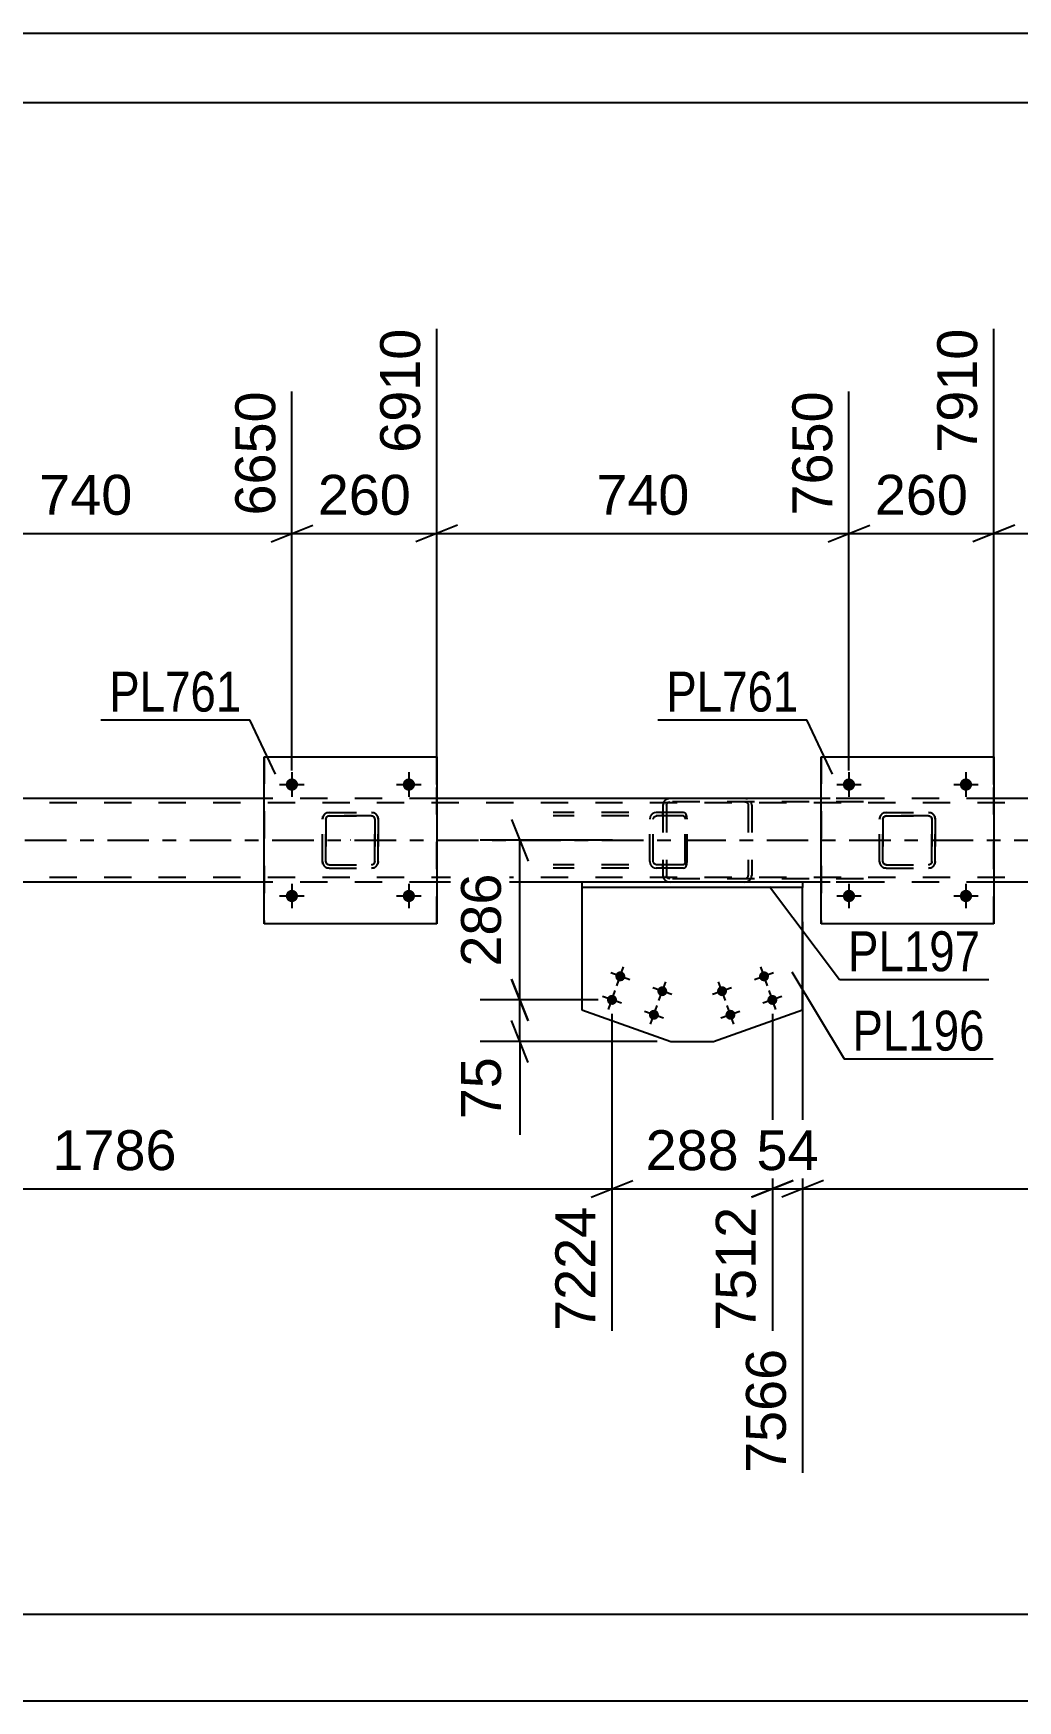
# Model space of a CAD drawing. Header units: millimetres. Extents: x -73 to 768, y -405 to 189.
# Drawn here: x 243.7 to 314.4, y 69.8 to 189.5 of the extents above; entities that cross this region are included whole.
import ezdxf

# ---------------------------------------------------------------- set-up
doc = ezdxf.new("R2010")
doc.units = ezdxf.units.MM
doc.linetypes.add('DXK_LINE_DOT2', pattern=[3.9198, 1.9599, -1.9599])
doc.linetypes.add('DXK_LINE_DOT3', pattern=[5.9187, 2.979, -0.9799, 0.9799, -0.9799])
doc.styles.add('Arial', font='ARIAL.TTF', dxfattribs={"height": 0.2})
doc.styles.add('Arial Narrow', font='ARIALN.TTF', dxfattribs={"height": 0.2})

# ---------------------------------------------------------------- blocks, each defined once
blk = doc.blocks.new('Unknown-122572935-1115')
at = {"color": 5, "linetype": 'Continuous'}
for p, q in [((767.65, 189.5), (-73.35, 189.5)), ((762.65, 184.5), (-68.35, 184.5))]:
    blk.add_line(p, q, dxfattribs=at)
blk = doc.blocks.new('Bolt-122572935-2285 - 2108')
at = {"linetype": 'Continuous'}
for points in [[(295.82, 121.68, -1), (296.5, 121.92, -1)], [(292.81, 120.61, -1), (293.48, 120.86, -1)], [(296.42, 119.99, -1), (297.1, 120.23, -1)], [(293.41, 118.92, -1), (294.09, 119.16, -1)]]:
    blk.add_hatch(color=1, dxfattribs=at).paths.add_polyline_path(points)
at = {"color": 1, "linetype": 'Continuous'}
for p, q in [((296.4, 121.13), (295.92, 122.48)), ((293.82, 120.98), (292.47, 120.49)), ((293.39, 120.06), (292.9, 121.41)), ((296.84, 122.05), (295.48, 121.56)), ((293.99, 118.36), (293.51, 119.72)), ((297.44, 120.35), (296.08, 119.87)), ((297, 119.43), (296.52, 120.79)), ((294.43, 119.28), (293.07, 118.8))]:
    blk.add_line(p, q, dxfattribs=at)
blk = doc.blocks.new('Bolt-122572935-2286 - 2108')
at = {"linetype": 'Continuous'}
for points in [[(285.5, 121.92, -1), (286.18, 121.68, -1)], [(288.52, 120.86, -1), (289.19, 120.61, -1)], [(284.9, 120.23, -1), (285.58, 119.99, -1)], [(287.91, 119.16, -1), (288.59, 118.92, -1)]]:
    blk.add_hatch(color=1, dxfattribs=at).paths.add_polyline_path(points)
at = {"color": 1, "linetype": 'Continuous'}
for p, q in [((285.6, 121.13), (286.08, 122.48)), ((286.52, 121.56), (285.16, 122.05)), ((289.53, 120.49), (288.18, 120.98)), ((288.61, 120.06), (289.1, 121.41)), ((285.92, 119.87), (284.56, 120.35)), ((285, 119.43), (285.48, 120.79)), ((288.01, 118.36), (288.49, 119.72)), ((288.93, 118.8), (287.57, 119.28))]:
    blk.add_line(p, q, dxfattribs=at)
blk = doc.blocks.new('Part-122572935-2291 - 2108')
at = {"color": 2, "linetype": 'Continuous'}
for p, q in [((298.93, 128.57), (283.07, 128.57)), ((283.07, 128.57), (283.07, 128.17)), ((298.93, 128.17), (283.07, 128.17)), ((298.93, 128.57), (298.93, 128.17))]:
    blk.add_line(p, q, dxfattribs=at)
blk = doc.blocks.new('Part-122572935-2296 - 2108')
at = {"color": 2, "linetype": 'Continuous'}
for p, q in [((283.07, 128.17), (283.07, 119.39)), ((298.93, 119.39), (298.93, 128.17)), ((283.07, 119.39), (289.48, 117.12)), ((292.52, 117.12), (298.93, 119.39)), ((289.48, 117.12), (292.52, 117.12))]:
    blk.add_line(p, q, dxfattribs=at)
at = {"color": 7, "linetype": 'DXK_LINE_DOT2'}
blk.add_line((298.93, 128.17), (283.07, 128.17), dxfattribs=at)
blk = doc.blocks.new('Part-122572935-2351 - 2108')
at = {"color": 7, "linetype": 'DXK_LINE_DOT2'}
for p, q in [((650.55, 134.25), (12.26, 134.25)), ((272.66, 134.57), (260.26, 134.57)), ((312.66, 134.57), (300.26, 134.57)), ((650.55, 128.89), (12.26, 128.89)), ((272.66, 128.57), (260.26, 128.57)), ((298.93, 128.57), (283.07, 128.57)), ((312.66, 128.57), (300.26, 128.57))]:
    blk.add_line(p, q, dxfattribs=at)
at = {"color": 2, "linetype": 'Continuous'}
for p, q in [((260.26, 134.57), (232.65, 134.57)), ((300.26, 134.57), (272.66, 134.57)), ((340.25, 134.57), (312.66, 134.57)), ((260.26, 128.57), (232.65, 128.57)), ((283.07, 128.57), (272.66, 128.57)), ((300.26, 128.57), (298.93, 128.57)), ((340.25, 128.57), (312.66, 128.57))]:
    blk.add_line(p, q, dxfattribs=at)
at = {"color": 7, "linetype": 'DXK_LINE_DOT3'}
blk.add_line((12.26, 131.57), (650.55, 131.57), dxfattribs=at)
blk = doc.blocks.new('Bolt-122572935-2377 - 2108')
at = {"linetype": 'Continuous'}
for points in [[(301.82, 135.57), (301.83, 135.66), (301.86, 135.75), (301.9, 135.83), (301.96, 135.89), (302.04, 135.95), (302.12, 135.99), (302.21, 136.01), (302.3, 136.01), (302.39, 135.99), (302.48, 135.95), (302.55, 135.89), (302.61, 135.83), (302.66, 135.75), (302.69, 135.66), (302.7, 135.57), (302.69, 135.48), (302.66, 135.39), (302.61, 135.31), (302.55, 135.24), (302.48, 135.19), (302.39, 135.15), (302.3, 135.13), (302.21, 135.13), (302.12, 135.15), (302.04, 135.19), (301.96, 135.24), (301.9, 135.31), (301.86, 135.39), (301.83, 135.48)], [(310.22, 135.57), (310.23, 135.66), (310.26, 135.75), (310.3, 135.83), (310.36, 135.89), (310.44, 135.95), (310.52, 135.99), (310.61, 136.01), (310.7, 136.01), (310.79, 135.99), (310.88, 135.95), (310.95, 135.89), (311.01, 135.83), (311.06, 135.75), (311.09, 135.66), (311.1, 135.57), (311.09, 135.48), (311.06, 135.39), (311.01, 135.31), (310.95, 135.24), (310.88, 135.19), (310.79, 135.15), (310.7, 135.13), (310.61, 135.13), (310.52, 135.15), (310.44, 135.19), (310.36, 135.24), (310.3, 135.31), (310.26, 135.39), (310.23, 135.48)]]:
    blk.add_hatch(color=1, dxfattribs=at).paths.add_polyline_path(points)
at = {"color": 1, "linetype": 'Continuous'}
for p, q in [((301.38, 135.57), (303.14, 135.57)), ((302.26, 136.45), (302.26, 134.69)), ((309.78, 135.57), (311.54, 135.57)), ((310.66, 136.45), (310.66, 134.69))]:
    blk.add_line(p, q, dxfattribs=at)
blk = doc.blocks.new('Bolt-122572935-2378 - 2108')
at = {"linetype": 'Continuous'}
for points in [[(301.82, 127.57), (301.83, 127.66), (301.86, 127.75), (301.9, 127.83), (301.96, 127.89), (302.04, 127.95), (302.12, 127.99), (302.21, 128.01), (302.3, 128.01), (302.39, 127.99), (302.48, 127.95), (302.55, 127.89), (302.61, 127.83), (302.66, 127.75), (302.69, 127.66), (302.7, 127.57), (302.69, 127.48), (302.66, 127.39), (302.61, 127.31), (302.55, 127.24), (302.48, 127.19), (302.39, 127.15), (302.3, 127.13), (302.21, 127.13), (302.12, 127.15), (302.04, 127.19), (301.96, 127.24), (301.9, 127.31), (301.86, 127.39), (301.83, 127.48)], [(310.22, 127.57), (310.23, 127.66), (310.26, 127.75), (310.3, 127.83), (310.36, 127.89), (310.44, 127.95), (310.52, 127.99), (310.61, 128.01), (310.7, 128.01), (310.79, 127.99), (310.88, 127.95), (310.95, 127.89), (311.01, 127.83), (311.06, 127.75), (311.09, 127.66), (311.1, 127.57), (311.09, 127.48), (311.06, 127.39), (311.01, 127.31), (310.95, 127.24), (310.88, 127.19), (310.79, 127.15), (310.7, 127.13), (310.61, 127.13), (310.52, 127.15), (310.44, 127.19), (310.36, 127.24), (310.3, 127.31), (310.26, 127.39), (310.23, 127.48)]]:
    blk.add_hatch(color=1, dxfattribs=at).paths.add_polyline_path(points)
at = {"color": 1, "linetype": 'Continuous'}
for p, q in [((302.26, 128.45), (302.26, 126.69)), ((310.66, 128.45), (310.66, 126.69)), ((301.38, 127.57), (303.14, 127.57)), ((309.78, 127.57), (311.54, 127.57))]:
    blk.add_line(p, q, dxfattribs=at)
blk = doc.blocks.new('Bolt-122572935-2379 - 2108')
at = {"linetype": 'Continuous'}
for points in [[(261.82, 135.57), (261.83, 135.66), (261.86, 135.75), (261.9, 135.83), (261.96, 135.89), (262.04, 135.95), (262.12, 135.99), (262.21, 136.01), (262.3, 136.01), (262.39, 135.99), (262.48, 135.95), (262.55, 135.89), (262.61, 135.83), (262.66, 135.75), (262.69, 135.66), (262.7, 135.57), (262.69, 135.48), (262.66, 135.39), (262.61, 135.31), (262.55, 135.24), (262.48, 135.19), (262.39, 135.15), (262.3, 135.13), (262.21, 135.13), (262.12, 135.15), (262.04, 135.19), (261.96, 135.24), (261.9, 135.31), (261.86, 135.39), (261.83, 135.48)], [(270.22, 135.57), (270.23, 135.66), (270.26, 135.75), (270.3, 135.83), (270.36, 135.89), (270.44, 135.95), (270.52, 135.99), (270.61, 136.01), (270.7, 136.01), (270.79, 135.99), (270.88, 135.95), (270.95, 135.89), (271.01, 135.83), (271.06, 135.75), (271.09, 135.66), (271.1, 135.57), (271.09, 135.48), (271.06, 135.39), (271.01, 135.31), (270.95, 135.24), (270.88, 135.19), (270.79, 135.15), (270.7, 135.13), (270.61, 135.13), (270.52, 135.15), (270.44, 135.19), (270.36, 135.24), (270.3, 135.31), (270.26, 135.39), (270.23, 135.48)]]:
    blk.add_hatch(color=1, dxfattribs=at).paths.add_polyline_path(points)
at = {"color": 1, "linetype": 'Continuous'}
for p, q in [((261.38, 135.57), (263.14, 135.57)), ((262.26, 136.45), (262.26, 134.69)), ((269.78, 135.57), (271.54, 135.57)), ((270.66, 136.45), (270.66, 134.69))]:
    blk.add_line(p, q, dxfattribs=at)
blk = doc.blocks.new('Bolt-122572935-2380 - 2108')
at = {"linetype": 'Continuous'}
for points in [[(261.82, 127.57), (261.83, 127.66), (261.86, 127.75), (261.9, 127.83), (261.96, 127.89), (262.04, 127.95), (262.12, 127.99), (262.21, 128.01), (262.3, 128.01), (262.39, 127.99), (262.48, 127.95), (262.55, 127.89), (262.61, 127.83), (262.66, 127.75), (262.69, 127.66), (262.7, 127.57), (262.69, 127.48), (262.66, 127.39), (262.61, 127.31), (262.55, 127.24), (262.48, 127.19), (262.39, 127.15), (262.3, 127.13), (262.21, 127.13), (262.12, 127.15), (262.04, 127.19), (261.96, 127.24), (261.9, 127.31), (261.86, 127.39), (261.83, 127.48)], [(270.22, 127.57), (270.23, 127.66), (270.26, 127.75), (270.3, 127.83), (270.36, 127.89), (270.44, 127.95), (270.52, 127.99), (270.61, 128.01), (270.7, 128.01), (270.79, 127.99), (270.88, 127.95), (270.95, 127.89), (271.01, 127.83), (271.06, 127.75), (271.09, 127.66), (271.1, 127.57), (271.09, 127.48), (271.06, 127.39), (271.01, 127.31), (270.95, 127.24), (270.88, 127.19), (270.79, 127.15), (270.7, 127.13), (270.61, 127.13), (270.52, 127.15), (270.44, 127.19), (270.36, 127.24), (270.3, 127.31), (270.26, 127.39), (270.23, 127.48)]]:
    blk.add_hatch(color=1, dxfattribs=at).paths.add_polyline_path(points)
at = {"color": 1, "linetype": 'Continuous'}
for p, q in [((262.26, 128.45), (262.26, 126.69)), ((270.66, 128.45), (270.66, 126.69)), ((261.38, 127.57), (263.14, 127.57)), ((269.78, 127.57), (271.54, 127.57))]:
    blk.add_line(p, q, dxfattribs=at)
blk = doc.blocks.new('Part-122572935-2401 - 2108')
at = {"color": 7, "linetype": 'DXK_LINE_DOT2'}
for p, q in [((290.37, 133.57), (281.01, 133.57)), ((290.37, 133.33), (281.01, 133.33)), ((287.99, 133.27), (287.95, 133.09)), ((287.95, 130.05), (287.95, 133.09)), ((288.2, 133.09), (288.22, 133.18)), ((288.2, 130.05), (288.2, 133.09)), ((288.22, 133.18), (288.28, 133.26)), ((288.45, 133.57), (288.26, 133.53)), ((288.28, 133.26), (288.36, 133.31)), ((288.36, 133.31), (288.45, 133.33)), ((288.9, 133.33), (288.9, 133.57)), ((290.47, 133.53), (290.37, 133.57)), ((290.37, 133.33), (290.42, 133.31)), ((290.42, 133.31), (290.46, 133.26)), ((290.46, 133.26), (290.49, 133.18)), ((290.56, 133.43), (290.47, 133.53)), ((290.49, 133.18), (290.5, 133.09)), ((290.5, 130.05), (290.5, 133.09)), ((290.61, 133.27), (290.56, 133.43)), ((290.63, 133.09), (290.61, 133.27)), ((290.63, 130.05), (290.63, 133.09)), ((290.37, 129.81), (281.01, 129.81)), ((290.37, 129.57), (281.01, 129.57)), ((287.95, 130.05), (287.99, 129.86)), ((288.22, 129.96), (288.2, 130.05)), ((288.28, 129.88), (288.22, 129.96)), ((288.26, 129.6), (288.45, 129.57)), ((288.36, 129.83), (288.28, 129.88)), ((288.45, 129.81), (288.36, 129.83)), ((288.9, 129.57), (288.9, 129.81)), ((290.42, 129.83), (290.37, 129.81)), ((290.37, 129.57), (290.47, 129.6)), ((290.46, 129.88), (290.42, 129.83)), ((290.49, 129.96), (290.46, 129.88)), ((290.47, 129.6), (290.56, 129.71)), ((290.5, 130.05), (290.49, 129.96)), ((290.56, 129.71), (290.61, 129.86)), ((290.61, 129.86), (290.63, 130.05))]:
    blk.add_line(p, q, dxfattribs=at)
for centre, start, end in [((288.44, 133.07), 111.1513, 156.1049), ((288.44, 130.06), 203.8951, 248.8487)]:
    blk.add_arc(centre, 0.492, start, end, dxfattribs=at)
blk = doc.blocks.new('Part-122572935-2448 - 2108')
at = {"color": 7, "linetype": 'DXK_LINE_DOT2'}
for p, q in [((288.93, 134.25), (288.9, 134.09)), ((288.9, 134.09), (288.9, 129.05)), ((288.94, 134.27), (288.93, 134.25)), ((289.15, 134.09), (289.17, 134.18)), ((289.15, 134.09), (289.15, 129.05)), ((289.17, 134.18), (289.23, 134.26)), ((289.41, 134.57), (289.21, 134.53)), ((289.23, 134.26), (289.31, 134.31)), ((289.31, 134.31), (289.41, 134.33)), ((303.31, 134.57), (289.41, 134.57)), ((303.31, 134.33), (289.41, 134.33)), ((294.97, 134.53), (294.77, 134.57)), ((294.77, 134.33), (294.87, 134.31)), ((294.87, 134.31), (294.95, 134.26)), ((294.95, 134.26), (295.01, 134.18)), ((295.01, 134.18), (295.03, 134.09)), ((295.03, 134.09), (295.03, 129.05)), ((295.25, 134.25), (295.25, 134.27)), ((295.28, 134.09), (295.25, 134.25)), ((295.28, 134.09), (295.28, 129.05)), ((288.9, 129.05), (288.92, 128.96)), ((288.92, 128.96), (288.94, 128.86)), ((289.17, 128.98), (289.15, 129.05)), ((289.17, 128.96), (289.17, 128.98)), ((289.23, 128.88), (289.17, 128.96)), ((289.21, 128.6), (289.41, 128.57)), ((289.31, 128.83), (289.23, 128.88)), ((289.41, 128.81), (289.31, 128.83)), ((303.31, 128.81), (289.41, 128.81)), ((303.31, 128.57), (289.41, 128.57)), ((294.87, 128.83), (294.77, 128.81)), ((294.77, 128.57), (294.97, 128.6)), ((294.95, 128.88), (294.87, 128.83)), ((295.01, 128.96), (294.95, 128.88)), ((295.01, 128.96), (295.02, 128.98)), ((295.02, 128.98), (295.03, 129.05)), ((295.25, 128.86), (295.27, 128.96)), ((295.27, 128.96), (295.28, 129.05))]:
    blk.add_line(p, q, dxfattribs=at)
for centre, start, end in [((289.39, 134.07), 110.7583, 155.68), ((289.39, 129.07), 204.32, 249.2417), ((294.79, 129.07), 290.7583, 335.68)]:
    blk.add_arc(centre, 0.496, start, end, dxfattribs=at)
blk = doc.blocks.new('Part-122572935-2453 - 2108')
at = {"color": 2, "linetype": 'Continuous'}
for p, q in [((260.26, 125.57), (260.26, 137.57)), ((260.26, 137.57), (260.26, 137.57)), ((260.26, 137.57), (272.66, 137.57)), ((272.66, 137.57), (272.66, 125.57)), ((260.26, 125.57), (260.26, 125.57)), ((272.66, 125.57), (260.26, 125.57))]:
    blk.add_line(p, q, dxfattribs=at)
at = {"color": 7, "linetype": 'DXK_LINE_DOT2'}
for p, q in [((260.26, 137.57), (260.26, 125.57)), ((260.26, 137.57), (260.26, 137.57)), ((272.66, 125.57), (272.66, 137.57)), ((260.26, 125.57), (260.26, 125.57))]:
    blk.add_line(p, q, dxfattribs=at)
blk = doc.blocks.new('Part-122572935-2454 - 2108')
at = {"color": 7, "linetype": 'DXK_LINE_DOT2'}
for p, q in [((304.45, 133.09), (304.49, 133.27)), ((304.45, 133.09), (304.46, 133.09)), ((304.45, 130.05), (304.45, 133.09)), ((304.49, 133.27), (304.46, 133.09)), ((304.46, 130.05), (304.46, 133.09)), ((304.71, 133.18), (304.69, 133.09)), ((304.7, 133.09), (304.69, 133.09)), ((304.69, 133.09), (304.69, 130.05)), ((304.7, 133.09), (304.72, 133.18)), ((304.7, 130.05), (304.7, 133.09)), ((304.76, 133.26), (304.71, 133.18)), ((304.72, 133.18), (304.77, 133.26)), ((304.75, 133.53), (304.93, 133.57)), ((304.94, 133.57), (304.75, 133.53)), ((304.84, 133.31), (304.76, 133.26)), ((304.77, 133.26), (304.85, 133.31)), ((304.93, 133.33), (304.84, 133.31)), ((304.85, 133.31), (304.94, 133.33)), ((304.94, 133.57), (304.93, 133.57)), ((304.93, 133.57), (307.97, 133.57)), ((304.93, 133.33), (304.94, 133.33)), ((307.97, 133.33), (304.93, 133.33)), ((304.94, 133.57), (307.98, 133.57)), ((304.94, 133.33), (307.98, 133.33)), ((307.97, 133.57), (307.98, 133.57)), ((307.97, 133.57), (308.16, 133.53)), ((307.98, 133.33), (307.97, 133.33)), ((308.07, 133.31), (307.97, 133.33)), ((308.16, 133.53), (307.98, 133.57)), ((307.98, 133.33), (308.07, 133.31)), ((308.07, 133.31), (308.07, 133.31)), ((308.07, 133.31), (308.15, 133.26)), ((308.14, 133.26), (308.07, 133.31)), ((308.2, 133.18), (308.14, 133.26)), ((308.15, 133.26), (308.2, 133.18)), ((308.2, 133.18), (308.22, 133.09)), ((308.21, 133.09), (308.2, 133.18)), ((308.22, 133.09), (308.21, 133.09)), ((308.21, 133.09), (308.21, 130.05)), ((308.22, 130.05), (308.22, 133.09)), ((308.42, 133.27), (308.45, 133.09)), ((308.46, 133.09), (308.42, 133.27)), ((308.46, 133.09), (308.45, 133.09)), ((308.45, 133.09), (308.45, 130.05)), ((308.46, 130.05), (308.46, 133.09)), ((304.46, 130.05), (304.45, 130.05)), ((304.49, 129.86), (304.45, 130.05)), ((304.46, 130.05), (304.49, 129.86)), ((304.69, 130.05), (304.7, 130.05)), ((304.69, 130.05), (304.71, 129.96)), ((304.72, 129.96), (304.7, 130.05)), ((304.71, 129.96), (304.76, 129.88)), ((304.77, 129.88), (304.72, 129.96)), ((304.75, 129.6), (304.75, 129.6)), ((304.93, 129.57), (304.75, 129.6)), ((304.75, 129.6), (304.94, 129.57)), ((304.76, 129.88), (304.84, 129.83)), ((304.85, 129.83), (304.77, 129.88)), ((304.84, 129.83), (304.93, 129.81)), ((304.94, 129.81), (304.85, 129.83)), ((304.94, 129.81), (304.93, 129.81)), ((304.93, 129.81), (307.97, 129.81)), ((304.94, 129.57), (304.93, 129.57)), ((304.93, 129.57), (307.97, 129.57)), ((304.94, 129.81), (307.98, 129.81)), ((304.94, 129.57), (307.98, 129.57)), ((307.97, 129.81), (308.07, 129.83)), ((307.97, 129.81), (307.98, 129.81)), ((308.16, 129.6), (307.97, 129.57)), ((307.97, 129.57), (307.98, 129.57)), ((308.07, 129.83), (307.98, 129.81)), ((307.98, 129.57), (308.16, 129.6)), ((308.15, 129.88), (308.07, 129.83)), ((308.07, 129.83), (308.14, 129.88)), ((308.14, 129.88), (308.2, 129.96)), ((308.2, 129.96), (308.15, 129.88)), ((308.22, 130.05), (308.2, 129.96)), ((308.2, 129.96), (308.21, 130.05)), ((308.21, 130.05), (308.22, 130.05)), ((308.45, 130.05), (308.42, 129.86)), ((308.42, 129.86), (308.46, 130.05)), ((308.45, 130.05), (308.46, 130.05))]:
    blk.add_line(p, q, dxfattribs=at)
at = {"color": 7, "linetype": 'DXK_LINE_DOT3'}
blk.add_line((306.46, 131.57), (306.45, 131.57), dxfattribs=at)
at = {"color": 7, "linetype": 'DXK_LINE_DOT2'}
for centre, start, end in [((304.93, 133.09), 112.5, 157.5), ((304.94, 133.09), 112.5, 157.5), ((307.97, 133.09), 22.5, 67.5), ((307.98, 133.09), 22.5, 67.5), ((304.93, 130.05), 202.5, 247.5), ((304.94, 130.05), 202.5, 247.5), ((307.97, 130.05), 292.5, 337.5), ((307.98, 130.05), 292.5, 337.5)]:
    blk.add_arc(centre, 0.48, start, end, dxfattribs=at)
blk = doc.blocks.new('Part-122572935-2459 - 2108')
at = {"color": 2, "linetype": 'Continuous'}
for p, q in [((300.26, 125.57), (300.26, 137.57)), ((300.26, 137.57), (300.26, 137.57)), ((300.26, 137.57), (312.66, 137.57)), ((312.66, 137.57), (312.66, 125.57)), ((300.26, 125.57), (300.26, 125.57)), ((312.66, 125.57), (300.26, 125.57))]:
    blk.add_line(p, q, dxfattribs=at)
at = {"color": 7, "linetype": 'DXK_LINE_DOT2'}
for p, q in [((300.26, 137.57), (300.26, 125.57)), ((300.26, 137.57), (300.26, 137.57)), ((312.66, 125.57), (312.66, 137.57)), ((300.26, 125.57), (300.26, 125.57))]:
    blk.add_line(p, q, dxfattribs=at)
blk = doc.blocks.new('Part-122572935-2475 - 2108')
at = {"color": 7, "linetype": 'DXK_LINE_DOT2'}
for p, q in [((264.45, 133.09), (264.49, 133.27)), ((264.45, 133.09), (264.46, 133.09)), ((264.45, 130.05), (264.45, 133.09)), ((264.5, 133.27), (264.46, 133.09)), ((264.46, 130.05), (264.46, 133.09)), ((264.71, 133.18), (264.69, 133.09)), ((264.7, 133.09), (264.69, 133.09)), ((264.69, 133.09), (264.69, 130.05)), ((264.7, 133.09), (264.72, 133.18)), ((264.7, 130.05), (264.7, 133.09)), ((264.76, 133.26), (264.71, 133.18)), ((264.72, 133.18), (264.77, 133.26)), ((264.75, 133.53), (264.93, 133.57)), ((264.94, 133.57), (264.75, 133.53)), ((264.84, 133.31), (264.76, 133.26)), ((264.77, 133.26), (264.85, 133.31)), ((264.93, 133.33), (264.84, 133.31)), ((264.85, 133.31), (264.94, 133.33)), ((264.94, 133.57), (264.93, 133.57)), ((264.93, 133.57), (267.97, 133.57)), ((264.93, 133.33), (264.94, 133.33)), ((267.97, 133.33), (264.93, 133.33)), ((264.94, 133.57), (267.98, 133.57)), ((264.94, 133.33), (267.98, 133.33)), ((267.97, 133.57), (267.98, 133.57)), ((267.97, 133.57), (268.16, 133.53)), ((267.98, 133.33), (267.97, 133.33)), ((268.07, 133.31), (267.97, 133.33)), ((268.16, 133.53), (267.98, 133.57)), ((267.98, 133.33), (268.07, 133.31)), ((268.07, 133.31), (268.07, 133.31)), ((268.07, 133.31), (268.15, 133.26)), ((268.14, 133.26), (268.07, 133.31)), ((268.2, 133.18), (268.14, 133.26)), ((268.15, 133.26), (268.2, 133.18)), ((268.2, 133.18), (268.22, 133.09)), ((268.21, 133.09), (268.2, 133.18)), ((268.22, 133.09), (268.21, 133.09)), ((268.21, 133.09), (268.21, 130.05)), ((268.22, 130.05), (268.22, 133.09)), ((268.42, 133.27), (268.45, 133.09)), ((268.46, 133.09), (268.42, 133.27)), ((268.46, 133.09), (268.45, 133.09)), ((268.45, 133.09), (268.45, 130.05)), ((268.46, 130.05), (268.46, 133.09)), ((264.46, 130.05), (264.45, 130.05)), ((264.49, 129.86), (264.45, 130.05)), ((264.46, 130.05), (264.5, 129.86)), ((264.69, 130.05), (264.7, 130.05)), ((264.69, 130.05), (264.71, 129.96)), ((264.72, 129.96), (264.7, 130.05)), ((264.71, 129.96), (264.76, 129.88)), ((264.77, 129.88), (264.72, 129.96)), ((264.75, 129.6), (264.75, 129.6)), ((264.93, 129.57), (264.75, 129.6)), ((264.75, 129.6), (264.94, 129.57)), ((264.76, 129.88), (264.84, 129.83)), ((264.85, 129.83), (264.77, 129.88)), ((264.84, 129.83), (264.93, 129.81)), ((264.94, 129.81), (264.85, 129.83)), ((264.94, 129.81), (264.93, 129.81)), ((264.93, 129.81), (267.97, 129.81)), ((264.94, 129.57), (264.93, 129.57)), ((264.93, 129.57), (267.97, 129.57)), ((264.94, 129.81), (267.98, 129.81)), ((264.94, 129.57), (267.98, 129.57)), ((267.97, 129.81), (268.07, 129.83)), ((267.97, 129.81), (267.98, 129.81)), ((268.16, 129.6), (267.97, 129.57)), ((267.97, 129.57), (267.98, 129.57)), ((268.07, 129.83), (267.98, 129.81)), ((267.98, 129.57), (268.16, 129.6)), ((268.15, 129.88), (268.07, 129.83)), ((268.07, 129.83), (268.14, 129.88)), ((268.14, 129.88), (268.2, 129.96)), ((268.2, 129.96), (268.15, 129.88)), ((268.22, 130.05), (268.2, 129.96)), ((268.2, 129.96), (268.21, 130.05)), ((268.21, 130.05), (268.22, 130.05)), ((268.45, 130.05), (268.42, 129.86)), ((268.42, 129.86), (268.46, 130.05)), ((268.45, 130.05), (268.46, 130.05))]:
    blk.add_line(p, q, dxfattribs=at)
at = {"color": 7, "linetype": 'DXK_LINE_DOT3'}
blk.add_line((266.46, 131.57), (266.45, 131.57), dxfattribs=at)
at = {"color": 7, "linetype": 'DXK_LINE_DOT2'}
for centre, start, end in [((264.93, 133.09), 112.5, 157.5), ((264.94, 133.09), 112.5, 157.5), ((267.97, 133.09), 22.5, 67.5), ((267.98, 133.09), 22.5, 67.5), ((264.93, 130.05), 202.5, 247.5), ((264.94, 130.05), 202.5, 247.5), ((267.97, 130.05), 292.5, 337.5), ((267.98, 130.05), 292.5, 337.5)]:
    blk.add_arc(centre, 0.48, start, end, dxfattribs=at)
blk = doc.blocks.new('StraightDimension-122572935-3497 - 2108')
at = {"color": 7, "linetype": 'Continuous'}
for p, q in [((285.24, 119.11), (285.24, 96.35)), ((296.76, 119.11), (296.76, 96.35)), ((283.74, 105.94), (286.74, 107.14)), ((285.24, 106.54), (296.76, 106.54)), ((298.26, 107.14), (295.26, 105.94))]:
    blk.add_line(p, q, dxfattribs=at)
at = {"color": 0}
blk.add_wipeout([(294.94, 107.29), (294.94, 111.49), (287.06, 111.49), (287.06, 107.29)], dxfattribs=at)
at = {"color": 0, "linetype": 'Continuous'}
blk.add_wipeout([(296.16, 105.84), (291.96, 105.84), (291.96, 95.75), (296.16, 95.75)], dxfattribs=at)
at = {"color": 3, "style": 'Arial'}
blk.add_text('288', height=2.865, dxfattribs=at).set_placement((287.66, 107.89))
at = {"color": 3, "linetype": 'Continuous', "style": 'Arial'}
blk.add_text('7512', height=2.865, rotation=90.0002, dxfattribs=at).set_placement((295.56, 96.35))
blk = doc.blocks.new('StraightDimension-122572935-23065 - 2108')
at = {"color": 7, "linetype": 'Continuous'}
for p, q in [((232.65, 135.57), (232.65, 168.29)), ((262.26, 136.57), (262.26, 163.79)), ((234.15, 154.19), (231.15, 152.99)), ((232.65, 153.59), (262.26, 153.59)), ((260.76, 152.99), (263.76, 154.19))]:
    blk.add_line(p, q, dxfattribs=at)
at = {"color": 0}
blk.add_wipeout([(251.39, 154.34), (251.39, 158.54), (243.52, 158.54), (243.52, 154.34)], dxfattribs=at)
at = {"color": 3, "style": 'Arial'}
blk.add_text('740', height=2.865, dxfattribs=at).set_placement((244.12, 154.94))
at = {"color": 0, "linetype": 'Continuous'}
blk.add_wipeout([(261.66, 164.39), (257.46, 164.39), (257.46, 154.29), (261.66, 154.29)], dxfattribs=at)
at = {"color": 3, "linetype": 'Continuous', "style": 'Arial'}
blk.add_text('6650', height=2.865, rotation=90.0002, dxfattribs=at).set_placement((261.06, 154.89))
blk = doc.blocks.new('StraightDimension-122572935-23062 - 2108')
at = {"color": 7, "linetype": 'Continuous'}
for p, q in [((312.66, 135.57), (312.66, 168.29)), ((302.26, 136.57), (302.26, 163.79)), ((300.76, 152.99), (303.76, 154.19)), ((302.26, 153.59), (312.66, 153.59)), ((314.16, 154.19), (311.16, 152.99))]:
    blk.add_line(p, q, dxfattribs=at)
at = {"color": 0}
blk.add_wipeout([(311.39, 154.34), (311.39, 158.54), (303.52, 158.54), (303.52, 154.34)], dxfattribs=at)
at = {"color": 3, "style": 'Arial'}
blk.add_text('260', height=2.865, dxfattribs=at).set_placement((304.12, 154.94))
at = {"color": 0, "linetype": 'Continuous'}
blk.add_wipeout([(312.06, 168.89), (307.86, 168.89), (307.86, 158.79), (312.06, 158.79)], dxfattribs=at)
at = {"color": 3, "linetype": 'Continuous', "style": 'Arial'}
blk.add_text('7910', height=2.865, rotation=90.0002, dxfattribs=at).set_placement((311.46, 159.39))
blk = doc.blocks.new('StraightDimension-122572935-23063 - 2108')
at = {"color": 7, "linetype": 'Continuous'}
for p, q in [((272.66, 135.57), (272.66, 168.29)), ((302.26, 136.57), (302.26, 163.79)), ((274.16, 154.19), (271.16, 152.99)), ((272.66, 153.59), (302.26, 153.59)), ((300.76, 152.99), (303.76, 154.19))]:
    blk.add_line(p, q, dxfattribs=at)
at = {"color": 0}
blk.add_wipeout([(291.39, 154.34), (291.39, 158.54), (283.52, 158.54), (283.52, 154.34)], dxfattribs=at)
at = {"color": 3, "style": 'Arial'}
blk.add_text('740', height=2.865, dxfattribs=at).set_placement((284.12, 154.94))
at = {"color": 0, "linetype": 'Continuous'}
blk.add_wipeout([(301.66, 164.39), (297.46, 164.39), (297.46, 154.29), (301.66, 154.29)], dxfattribs=at)
at = {"color": 3, "linetype": 'Continuous', "style": 'Arial'}
blk.add_text('7650', height=2.865, rotation=90.0002, dxfattribs=at).set_placement((301.06, 154.89))
blk = doc.blocks.new('StraightDimension-122572935-3667 - 2108')
at = {"color": 7, "linetype": 'Continuous'}
for p, q in [((278.02, 121.61), (279.22, 118.61)), ((284.24, 120.11), (275.77, 120.11)), ((278.62, 117.12), (278.62, 120.11)), ((279.22, 115.62), (278.02, 118.62)), ((288.48, 117.12), (275.77, 117.12)), ((278.62, 117.12), (278.62, 110.42)), ((278.62, 117.12), (278.62, 110.42))]:
    blk.add_line(p, q, dxfattribs=at)
at = {"color": 0}
blk.add_wipeout([(277.87, 116.59), (273.67, 116.59), (273.67, 110.94), (277.87, 110.94)], dxfattribs=at)
at = {"color": 3, "style": 'Arial'}
blk.add_text('75', height=2.865, rotation=90.0002, dxfattribs=at).set_placement((277.27, 111.54))
blk = doc.blocks.new('StraightDimension-122572935-3651 - 2108')
at = {"color": 7, "linetype": 'Continuous'}
for p, q in [((278.02, 133.07), (279.22, 130.07)), ((285.28, 131.57), (275.77, 131.57)), ((278.62, 120.11), (278.62, 131.57)), ((279.22, 118.61), (278.02, 121.61)), ((284.24, 120.11), (275.77, 120.11))]:
    blk.add_line(p, q, dxfattribs=at)
at = {"color": 0}
blk.add_wipeout([(277.87, 129.77), (273.67, 129.77), (273.67, 121.9), (277.87, 121.9)], dxfattribs=at)
at = {"color": 3, "style": 'Arial'}
blk.add_text('286', height=2.865, rotation=90.0002, dxfattribs=at).set_placement((277.27, 122.5))
blk = doc.blocks.new('StraightDimension-122572935-3298 - 2108')
at = {"color": 7, "linetype": 'Continuous'}
blk.add_line((0.16, 76.02), (650.55, 76.02), dxfattribs=at)
blk = doc.blocks.new('StraightDimension-122572935-3337 - 2108')
at = {"color": 7, "linetype": 'Continuous'}
blk.add_line((-0.64, 69.8), (651.35, 69.8), dxfattribs=at)
blk = doc.blocks.new('StraightDimension-122572935-3461 - 2108')
at = {"color": 7, "linetype": 'Continuous'}
for p, q in [((213.79, 125.57), (213.79, 86.15)), ((285.24, 119.11), (285.24, 96.35)), ((215.29, 107.14), (212.29, 105.94)), ((213.79, 106.54), (285.24, 106.54)), ((283.74, 105.94), (286.74, 107.14))]:
    blk.add_line(p, q, dxfattribs=at)
at = {"color": 0}
blk.add_wipeout([(254.56, 107.29), (254.56, 111.49), (244.47, 111.49), (244.47, 107.29)], dxfattribs=at)
at = {"color": 3, "style": 'Arial'}
blk.add_text('1786', height=2.865, dxfattribs=at).set_placement((245.07, 107.89))
at = {"color": 0, "linetype": 'Continuous'}
blk.add_wipeout([(284.64, 105.84), (280.44, 105.84), (280.44, 95.75), (284.64, 95.75)], dxfattribs=at)
at = {"color": 3, "linetype": 'Continuous', "style": 'Arial'}
blk.add_text('7224', height=2.865, rotation=90.0002, dxfattribs=at).set_placement((284.04, 96.35))
blk = doc.blocks.new('StraightDimension-122572935-3531 - 2108')
at = {"color": 7, "linetype": 'Continuous'}
for p, q in [((298.93, 125.71), (298.93, 86.15)), ((370.37, 119.11), (370.37, 96.35)), ((300.43, 107.14), (297.43, 105.94)), ((298.93, 106.54), (370.37, 106.54)), ((368.87, 105.94), (371.87, 107.14))]:
    blk.add_line(p, q, dxfattribs=at)
at = {"color": 0}
blk.add_wipeout([(339.7, 107.29), (339.7, 111.49), (329.6, 111.49), (329.6, 107.29)], dxfattribs=at)
at = {"color": 3, "style": 'Arial'}
blk.add_text('1786', height=2.865, dxfattribs=at).set_placement((330.2, 107.89))
at = {"color": 0, "linetype": 'Continuous'}
blk.add_wipeout([(369.77, 105.84), (365.57, 105.84), (365.57, 95.75), (369.77, 95.75)], dxfattribs=at)
at = {"color": 3, "linetype": 'Continuous', "style": 'Arial'}
blk.add_text('9353', height=2.865, rotation=90.0002, dxfattribs=at).set_placement((369.17, 96.35))
blk = doc.blocks.new('StraightDimension-122572935-3567 - 2108')
at = {"color": 7, "linetype": 'Continuous'}
for p, q in [((298.93, 125.71), (298.93, 86.15)), ((296.76, 119.11), (296.76, 96.35)), ((295.26, 105.94), (298.26, 107.14)), ((296.76, 106.54), (298.93, 106.54)), ((300.43, 107.14), (297.43, 105.94))]:
    blk.add_line(p, q, dxfattribs=at)
at = {"color": 0, "linetype": 'Continuous'}
blk.add_wipeout([(298.33, 95.64), (294.13, 95.64), (294.13, 85.55), (298.33, 85.55)], dxfattribs=at)
at = {"color": 3, "linetype": 'Continuous', "style": 'Arial'}
blk.add_text('7566', height=2.865, rotation=90.0002, dxfattribs=at).set_placement((297.73, 86.15))
at = {"color": 0}
blk.add_wipeout([(300.67, 107.29), (300.67, 111.49), (295.02, 111.49), (295.02, 107.29)], dxfattribs=at)
at = {"color": 3, "style": 'Arial'}
blk.add_text('54', height=2.865, dxfattribs=at).set_placement((295.62, 107.89))
blk = doc.blocks.new('StraightDimension-122572935-23061 - 2108')
at = {"color": 7, "linetype": 'Continuous'}
for p, q in [((312.66, 135.57), (312.66, 168.29)), ((342.26, 136.57), (342.26, 163.79)), ((314.16, 154.19), (311.16, 152.99)), ((312.66, 153.59), (342.26, 153.59)), ((340.76, 152.99), (343.76, 154.19))]:
    blk.add_line(p, q, dxfattribs=at)
at = {"color": 0}
blk.add_wipeout([(331.39, 154.34), (331.39, 158.54), (323.52, 158.54), (323.52, 154.34)], dxfattribs=at)
at = {"color": 3, "style": 'Arial'}
blk.add_text('740', height=2.865, dxfattribs=at).set_placement((324.12, 154.94))
at = {"color": 0, "linetype": 'Continuous'}
blk.add_wipeout([(341.66, 164.39), (337.46, 164.39), (337.46, 154.29), (341.66, 154.29)], dxfattribs=at)
at = {"color": 3, "linetype": 'Continuous', "style": 'Arial'}
blk.add_text('8650', height=2.865, rotation=90.0002, dxfattribs=at).set_placement((341.06, 154.89))
blk = doc.blocks.new('StraightDimension-122572935-23064 - 2108')
at = {"color": 7, "linetype": 'Continuous'}
for p, q in [((272.66, 135.57), (272.66, 168.29)), ((262.26, 136.57), (262.26, 163.79)), ((260.76, 152.99), (263.76, 154.19)), ((262.26, 153.59), (272.66, 153.59)), ((274.16, 154.19), (271.16, 152.99))]:
    blk.add_line(p, q, dxfattribs=at)
at = {"color": 0}
blk.add_wipeout([(271.39, 154.34), (271.39, 158.54), (263.52, 158.54), (263.52, 154.34)], dxfattribs=at)
at = {"color": 3, "style": 'Arial'}
blk.add_text('260', height=2.865, dxfattribs=at).set_placement((264.12, 154.94))
at = {"color": 0, "linetype": 'Continuous'}
blk.add_wipeout([(272.06, 168.89), (267.86, 168.89), (267.86, 158.79), (272.06, 158.79)], dxfattribs=at)
at = {"color": 3, "linetype": 'Continuous', "style": 'Arial'}
blk.add_text('6910', height=2.865, rotation=90.0002, dxfattribs=at).set_placement((271.46, 159.39))
blk = doc.blocks.new('Mark-122572935-2292 - 2108')
at = {"color": 30, "linetype": 'Continuous'}
for p, q in [((298.16, 122.12), (301.91, 115.87)), ((301.91, 115.87), (312.62, 115.87))]:
    blk.add_line(p, q, dxfattribs=at)
at = {"color": 0}
blk.add_wipeout([(312.02, 116.47), (312.02, 119.47), (302.51, 119.47), (302.51, 116.47)], dxfattribs=at)
blk.add_wipeout([(312.02, 116.47), (312.02, 119.47), (302.51, 119.47), (302.51, 116.47)], dxfattribs=at)
at = {"color": 3, "style": 'Arial Narrow'}
blk.add_text('PL196', height=2.863, dxfattribs=at).set_placement((302.51, 116.47))
blk = doc.blocks.new('Mark-122572935-2287 - 2108')
at = {"color": 30, "linetype": 'Continuous'}
for p, q in [((296.56, 128.25), (301.59, 121.57)), ((301.59, 121.57), (312.3, 121.57))]:
    blk.add_line(p, q, dxfattribs=at)
at = {"color": 0}
blk.add_wipeout([(311.7, 122.17), (311.7, 125.17), (302.19, 125.17), (302.19, 122.17)], dxfattribs=at)
blk.add_wipeout([(311.7, 122.17), (311.7, 125.17), (302.19, 125.17), (302.19, 122.17)], dxfattribs=at)
at = {"color": 3, "style": 'Arial Narrow'}
blk.add_text('PL197', height=2.863, dxfattribs=at).set_placement((302.19, 122.17))
blk = doc.blocks.new('Mark-122572935-2449 - 2108')
at = {"color": 30, "linetype": 'Continuous'}
for p in [(248.54, 140.21), (261.07, 136.31)]:
    blk.add_line(p, (259.24, 140.21), dxfattribs=at)
at = {"color": 0}
blk.add_wipeout([(258.64, 140.81), (258.64, 143.81), (249.14, 143.81), (249.14, 140.81)], dxfattribs=at)
blk.add_wipeout([(258.64, 140.81), (258.64, 143.81), (249.14, 143.81), (249.14, 140.81)], dxfattribs=at)
at = {"color": 3, "style": 'Arial Narrow'}
blk.add_text('PL761', height=2.863, dxfattribs=at).set_placement((249.14, 140.81))
blk = doc.blocks.new('Mark-122572935-2455 - 2108')
at = {"color": 30, "linetype": 'Continuous'}
for p in [(288.54, 140.21), (301.07, 136.31)]:
    blk.add_line(p, (299.24, 140.21), dxfattribs=at)
at = {"color": 0}
blk.add_wipeout([(298.64, 140.81), (298.64, 143.81), (289.14, 143.81), (289.14, 140.81)], dxfattribs=at)
blk.add_wipeout([(298.64, 140.81), (298.64, 143.81), (289.14, 143.81), (289.14, 140.81)], dxfattribs=at)
at = {"color": 3, "style": 'Arial Narrow'}
blk.add_text('PL761', height=2.863, dxfattribs=at).set_placement((289.14, 140.81))

msp = doc.modelspace()

# ---------------------------------------------------------------- block references
for name in ['Unknown-122572935-1115', 'Part-122572935-2453 - 2108', 'Part-122572935-2459 - 2108', 'Bolt-122572935-2379 - 2108', 'Bolt-122572935-2377 - 2108', 'Part-122572935-2351 - 2108', 'Part-122572935-2448 - 2108', 'Part-122572935-2475 - 2108', 'Part-122572935-2401 - 2108', 'Part-122572935-2454 - 2108', 'Bolt-122572935-2380 - 2108', 'Part-122572935-2291 - 2108', 'Part-122572935-2296 - 2108', 'Bolt-122572935-2378 - 2108', 'Bolt-122572935-2286 - 2108', 'Bolt-122572935-2285 - 2108']:
    msp.add_blockref(name, (0, 0))

# ---------------------------------------------------------------- next in the draw order: block references
for name in ['StraightDimension-122572935-23062 - 2108', 'StraightDimension-122572935-23065 - 2108', 'StraightDimension-122572935-3497 - 2108']:
    msp.add_blockref(name, (0, 0))

# ---------------------------------------------------------------- next in the draw order: block references
for name in ['StraightDimension-122572935-23063 - 2108', 'StraightDimension-122572935-23061 - 2108', 'StraightDimension-122572935-3667 - 2108']:
    msp.add_blockref(name, (0, 0))

# ---------------------------------------------------------------- next in the draw order: block references
for name in ['StraightDimension-122572935-23064 - 2108', 'Mark-122572935-2455 - 2108', 'StraightDimension-122572935-3651 - 2108']:
    msp.add_blockref(name, (0, 0))

# ---------------------------------------------------------------- next in the draw order: block references
for name in ['Mark-122572935-2449 - 2108', 'StraightDimension-122572935-3298 - 2108']:
    msp.add_blockref(name, (0, 0))

# ---------------------------------------------------------------- next in the draw order: block references
msp.add_blockref('StraightDimension-122572935-3337 - 2108', (0, 0))

# ---------------------------------------------------------------- next in the draw order: block references
for name in ['StraightDimension-122572935-3531 - 2108', 'StraightDimension-122572935-3461 - 2108']:
    msp.add_blockref(name, (0, 0))

# ---------------------------------------------------------------- next in the draw order: block references
msp.add_blockref('StraightDimension-122572935-3567 - 2108', (0, 0))

# ---------------------------------------------------------------- next in the draw order: block references
msp.add_blockref('Mark-122572935-2292 - 2108', (0, 0))

# ---------------------------------------------------------------- next in the draw order: block references
msp.add_blockref('Mark-122572935-2287 - 2108', (0, 0))

doc.saveas('drawing.dxf')
